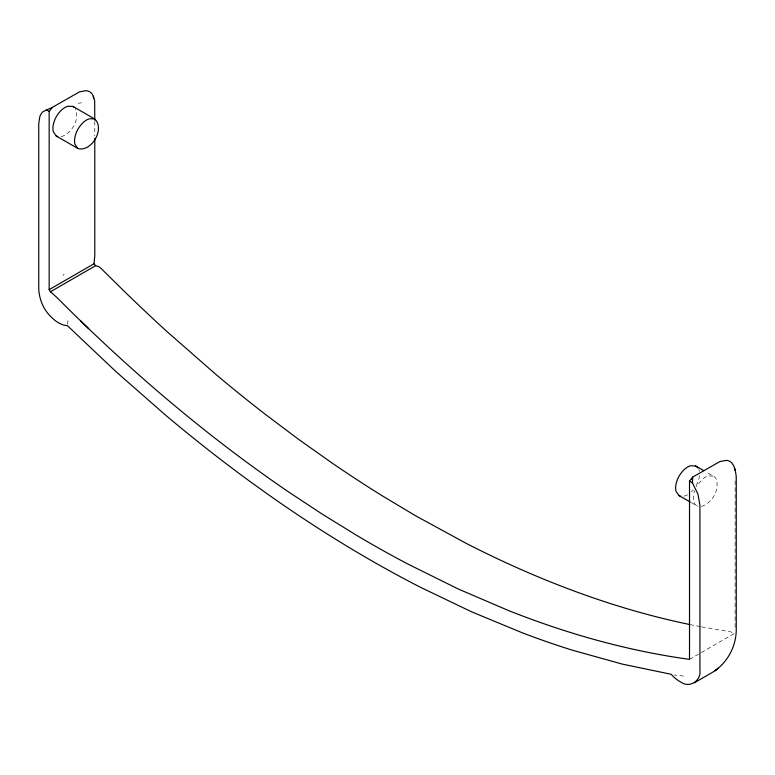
<?xml version="1.0" encoding="UTF-8"?>
<svg xmlns="http://www.w3.org/2000/svg" width="775" height="775" viewBox="0 0 775 775"><rect width="100%" height="100%" fill="white"/><g stroke="black" fill="none" stroke-linecap="round" stroke-linejoin="round"><path stroke-width="0.58" stroke-dasharray="3.88 2.91" d="M735.097 627.285L735.146 477.71M67.968 320.637L67.599 324.338M699.583 475.685L698.498 480.587L696.318 485.547M63.056 275.406L64.141 274.011M691.455 491.902L693.238 489.984M689.508 659.351L734.371 633.446L730.428 631.79L701.443 626.839M687.638 494.799L683.831 496.3M61.109 136.778C71.901 133.348 80.251 119.195 75.32 108.442M701.385 506.462C711.993 503.217 719.51 490.197 716.41 479.434A17.496 10.104 -60 0 0 713.116 476.034L705.909 471.868M78.178 103.288L81.472 102.804M683.647 676.091L674.221 674.986M700.309 626.626L691.174 624.805M713.116 476.034L708.098 475.966A17.602 10.162 -60 0 0 702.441 479.231L697.423 485.102A17.496 10.104 -60 0 0 696.512 486.632M691.339 502.665L697.926 506.327M696.483 505.629C692.414 502.578 692.918 496.668 694.129 492.299A17.496 10.104 -60 0 1 694.671 490.653M698.885 469.514L699.438 471.326M94.792 121.317L94.792 135.838"/><path stroke-width="1.16" d="M94.792 120.106L94.647 100.614L92.438 94.395A24.403 14.095 -60 0 0 85.996 90.675L79.505 91.867L52.332 107.386L43.08 111.619A27.445 15.849 60 0 0 39.854 116.531L38.75 123.506L38.75 288.939C39.263 299.644 43.739 310.368 51.828 317.566A27.997 16.159 60 0 0 58.59 322.884L63.153 324.967L67.483 325.742L116.318 371.952L165.966 415.478A1288.215 743.758 60 0 0 199.407 442.864A1307.299 754.773 60 0 0 250.044 481.507L266.997 493.685A1314.09 758.696 60 0 0 318.089 528.172A1321.288 762.852 60 0 0 369.326 559.424A1321.268 762.842 60 0 0 420.583 587.353L471.675 611.853L522.428 632.855A1288.253 743.777 60 0 0 572.706 650.303L622.354 664.117L671.189 674.289L673.523 676.72A28.694 16.566 60 0 0 681.002 682.203C689.866 688.5 701.53 680.479 699.922 670.026L699.922 505.222L697.946 494.092L692.443 482.864L692.685 477.09L719.849 461.571L726.34 460.379A24.412 14.095 -60 0 1 731.513 462.607L733.799 465.872L735.068 469.776M690.031 624.572C630.249 612.279 572.212 592.323 516.518 567.503A1279.147 738.517 60 0 1 466.269 543.401L415.826 515.917L382.211 495.787A1276.435 736.957 60 0 1 331.865 462.888L298.443 439.241L265.215 414.247A1248.012 720.547 60 0 1 215.731 374.277L166.906 331.506A1314.662 759.025 60 0 1 118.866 286.033L101.05 268.412L98.861 266.707L95.635 265.68L94.027 263.752L94.792 255.643L94.792 138.26M692.685 477.09L689.508 481.168L689.508 659.351C645.207 653.286 601.584 642.756 559.095 628.874A1279.099 738.488 60 0 1 508.894 610.71L458.257 589L407.311 563.754A1217.932 703.177 60 0 1 356.248 535.099L322.226 514.125L288.271 491.728A1296.866 748.747 60 0 1 237.567 455.448C173.358 407.311 113.102 354.02 56.546 297.135L50.433 291.778L49.164 289.656L49.164 111.464L52.332 107.386M694.439 682.775L712.855 672.109C727.337 663.129 736.405 646.176 736.25 629.174L736.25 476.509L735.262 470.028M718.27 668.234L714.928 670.801L715.984 669.997M49.164 289.656L94.027 263.752M50.433 291.778L95.635 265.68M72.889 106.398L67.793 106.262A16.808 9.707 -60 0 0 62.048 109.575C57.447 113.673 54.231 119.331 53.155 125.405A16.876 9.746 -60 0 0 53.368 131.915L56.255 136.022L77.897 148.519C91.615 152.462 105.439 128.398 94.531 118.895L72.889 106.398L74.235 107.231M94.531 118.895L89.435 118.759A16.808 9.707 -60 0 0 83.69 122.072C79.089 126.17 75.872 131.828 74.788 137.902A16.876 9.746 -60 0 0 75.01 144.412L77.897 148.519M703.855 470.687L695.621 465.93L690.515 465.785A16.808 9.707 -60 0 0 684.771 469.108C680.169 473.205 676.962 478.863 675.877 484.927A16.876 9.746 -60 0 0 676.091 491.447L678.977 495.554L690.302 502.074M56.255 136.022L57.699 136.662M678.977 495.554L680.421 496.194M46.229 109.779L49.164 111.464M689.508 481.168L692.443 482.864M695.621 465.93L698.042 467.964M80.61 320.86L88.66 328.668M691.6 478.378L692.559 479.909M735 470.318L734.545 467.964M93.446 96.168L93.843 98.105"/></g></svg>
